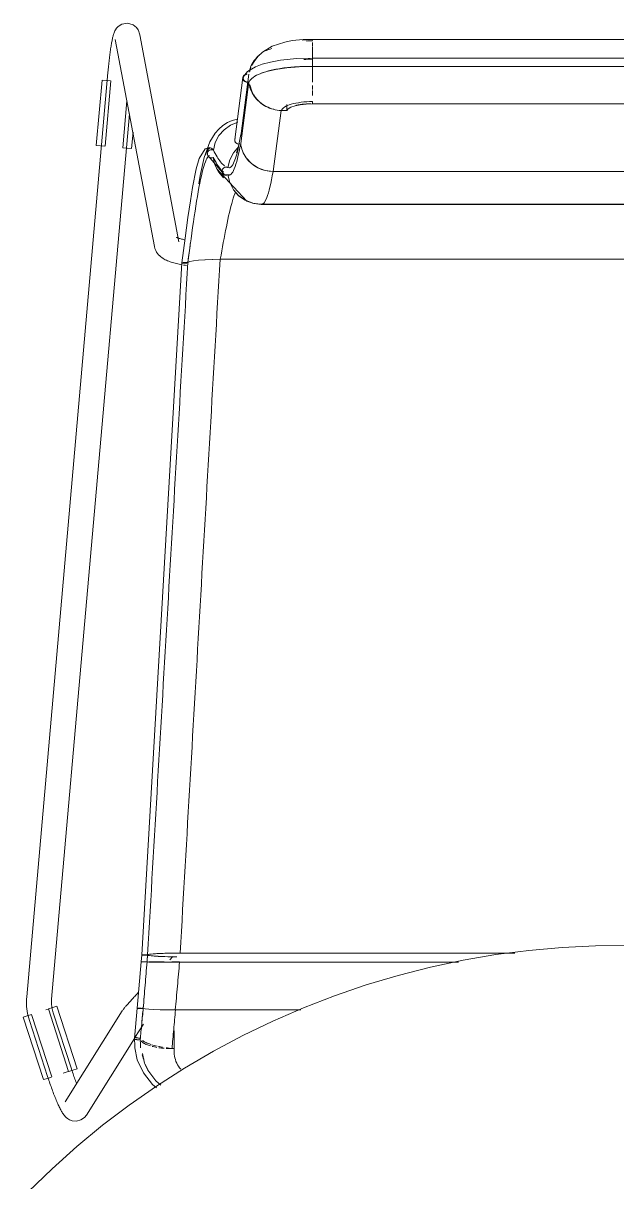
# Model space of a CAD drawing. Header units: millimetres. Extents: x 155927 to 295199, y -4084 to 97293.
# Drawn here: x 166758 to 167043, y 12593 to 13148 of the extents above; entities that cross this region are included whole.
import ezdxf

# ---------------------------------------------------------------- set-up
doc = ezdxf.new("R2010")
doc.units = ezdxf.units.MM
doc.header["$MEASUREMENT"] = 0
doc.layers.add('I-FURN', color=8, linetype='CONTINUOUS', lineweight=9)

msp = doc.modelspace()

# ---------------------------------------------------------------- linework, layer by layer
at = {"layer": 'I-FURN'}
for p, q in [((166805.15, 13147.84), (166803.49, 13146.8)), ((166807.91, 13148.32), (166805.15, 13147.84)), ((166810.66, 13147.49), (166807.91, 13148.32)), ((166810.66, 13147.49), (166812.23, 13146.17)), ((166800.98, 13142.13), (166800.88, 13141.71)), ((166801.09, 13142.53), (166800.98, 13142.13)), ((166801.2, 13142.93), (166801.09, 13142.53)), ((166801.33, 13143.32), (166801.2, 13142.93)), ((166801.47, 13143.73), (166801.33, 13143.32)), ((166801.64, 13144.15), (166801.47, 13143.73)), ((166801.86, 13144.63), (166801.64, 13144.15)), ((166802.16, 13145.19), (166801.86, 13144.63)), ((166802.64, 13145.89), (166802.16, 13145.19)), ((166803.49, 13146.8), (166802.64, 13145.89)), ((166812.23, 13146.17), (166812.98, 13145.09)), ((166812.98, 13145.09), (166813.36, 13144.29)), ((166813.36, 13144.29), (166813.57, 13143.66)), ((166813.57, 13143.66), (166813.71, 13143.15)), ((166813.71, 13143.15), (166813.79, 13142.73)), ((166832.61, 13043.44), (166813.79, 13142.73)), ((166799.93, 13136.66), (166799.84, 13136.06)), ((166800.02, 13137.24), (166799.93, 13136.66)), ((166800.11, 13137.81), (166800.02, 13137.24)), ((166800.2, 13138.36), (166800.11, 13137.81)), ((166800.3, 13138.9), (166800.2, 13138.36)), ((166800.39, 13139.41), (166800.3, 13138.9)), ((166800.49, 13139.91), (166800.39, 13139.41)), ((166800.58, 13140.39), (166800.49, 13139.91)), ((166800.68, 13140.84), (166800.58, 13140.39)), ((166800.78, 13141.29), (166800.68, 13140.84)), ((166800.88, 13141.71), (166800.78, 13141.29)), ((166802, 13140.5), (166820.82, 13041.21)), ((166872.61, 13134.4), (166877.33, 13137.27)), ((166877.33, 13137.27), (166883.48, 13139.29)), ((166883.48, 13139.29), (166886.97, 13139.95)), ((166886.97, 13139.95), (166892.18, 13140.46)), ((166892.18, 13140.46), (166896.7, 13140.55)), ((166896.7, 13140.55), (166896.7, 13140.38)), ((167191.55, 13140.55), (166896.7, 13140.55)), ((166896.7, 13140.25), (166896.7, 13140.53)), ((166896.7, 13137.3), (166896.7, 13139.05)), ((166896.7, 13134.45), (166896.7, 13137.03)), ((166799.22, 13131.43), (166799.14, 13130.72)), ((166799.31, 13132.13), (166799.22, 13131.43)), ((166799.39, 13132.81), (166799.31, 13132.13)), ((166799.48, 13133.49), (166799.39, 13132.81)), ((166799.57, 13134.15), (166799.48, 13133.49)), ((166799.65, 13134.8), (166799.57, 13134.15)), ((166799.74, 13135.44), (166799.65, 13134.8)), ((166799.84, 13136.06), (166799.74, 13135.44)), ((166868.96, 13130.5), (166870.63, 13132.57)), ((166870.63, 13132.57), (166872.61, 13134.4)), ((166881.25, 13130.56), (166889.14, 13131.36)), ((166889.14, 13131.36), (166896.7, 13131.51)), ((166896.7, 13134.29), (166896.7, 13131.27)), ((166896.7, 13131.26), (166896.7, 13134.28)), ((167191.55, 13131.51), (166896.7, 13131.51)), ((166896.7, 13127.55), (166896.7, 13131.51)), ((166896.7, 13131.51), (166896.7, 13131.44)), ((166896.7, 13131.44), (166896.7, 13131.24)), ((166896.7, 13131.24), (166896.7, 13130.94)), ((166896.7, 13130.94), (166896.7, 13130.55)), ((166798.61, 13125.56), (166798.54, 13124.81)), ((166798.68, 13126.31), (166798.61, 13125.56)), ((166798.75, 13127.06), (166798.68, 13126.31)), ((166798.82, 13127.8), (166798.75, 13127.06)), ((166798.9, 13128.54), (166798.82, 13127.8)), ((166798.98, 13129.27), (166798.9, 13128.54)), ((166799.06, 13130), (166798.98, 13129.27)), ((166799.14, 13130.72), (166799.06, 13130)), ((166865.5, 13125.12), (166869.33, 13127.42)), ((166867.63, 13128.23), (166868.96, 13130.5)), ((166869.33, 13127.42), (166872.5, 13128.61)), ((166872.5, 13128.61), (166876.54, 13129.69)), ((166875.37, 13125.35), (166872.54, 13124.47)), ((166878.87, 13126.15), (166875.37, 13125.35)), ((166876.54, 13129.69), (166881.25, 13130.56)), ((166884.3, 13126.98), (166878.87, 13126.15)), ((166890.29, 13127.46), (166884.3, 13126.98)), ((166896.7, 13127.55), (166890.29, 13127.46)), ((166896.7, 13130.55), (166896.7, 13130.09)), ((166896.7, 13130.09), (166896.7, 13129.6)), ((166896.7, 13129.6), (166896.7, 13129.1)), ((166896.7, 13129.1), (166896.7, 13128.63)), ((166896.7, 13128.63), (166896.7, 13128.21)), ((166896.7, 13128.21), (166896.7, 13127.88)), ((166896.7, 13127.88), (166896.7, 13127.66)), ((166896.7, 13127.66), (166896.7, 13127.55)), ((166896.7, 13127.58), (166896.7, 13123.76)), ((166896.7, 13123.76), (166896.7, 13127.58)), ((166896.7, 13127.55), (167191.55, 13127.55)), ((166798.52, 13124.65), (166759.58, 12681.33)), ((166792.95, 13089.63), (166795.71, 13121.04)), ((166795.71, 13121.04), (166797.75, 13120.86)), ((166797.18, 13089.26), (166799.94, 13120.67)), ((166797.75, 13120.86), (166799.82, 13120.68)), ((166798.54, 13124.81), (166798.52, 13124.65)), ((166859.39, 13092.46), (166863.25, 13122.24)), ((166862.22, 13090.55), (166866.07, 13120.26)), ((166862.24, 13094.1), (166866.09, 13123.8)), ((166863.61, 13122.74), (166865.5, 13125.12)), ((166865.32, 13117.83), (166865.94, 13122.61)), ((166872.54, 13124.47), (166872.03, 13124.28)), ((166896.7, 13120.01), (166896.7, 13123.57)), ((166896.7, 13116.54), (166896.7, 13118.38)), ((166896.7, 13113.56), (166896.7, 13116.02)), ((166807.62, 13111.12), (166805.63, 13088.52)), ((166884.35, 13109.39), (166884.35, 13106.39)), ((166886.34, 13108.04), (166888.32, 13108.71)), ((166888.32, 13108.71), (166890.81, 13109.22)), ((166890.81, 13109.22), (166893.66, 13109.54)), ((166893.66, 13109.54), (166896.7, 13109.65)), ((167191.55, 13109.7), (166896.7, 13109.7)), ((166896.7, 13109.65), (167191.55, 13109.65)), ((166771.53, 12680.28), (166808.83, 13104.78)), ((166877.77, 13077.18), (166881.63, 13106.46)), ((166881.63, 13106.46), (166884.35, 13106.39)), ((166884.35, 13106.39), (166884.99, 13107.25)), ((166884.99, 13107.25), (166886.34, 13108.04)), ((166851.66, 13097.57), (166849.92, 13095.6)), ((166853.63, 13099.25), (166851.66, 13097.57)), ((166855.83, 13100.63), (166853.63, 13099.25)), ((166857.33, 13099.4), (166854.25, 13097.22)), ((166854.25, 13097.22), (166854.46, 13097.41)), ((166858.2, 13101.65), (166855.83, 13100.63)), ((166860.85, 13100.8), (166857.33, 13099.4)), ((166860.71, 13102.31), (166858.2, 13101.65)), ((166809.86, 13088.15), (166810.56, 13096.04)), ((166849.92, 13095.6), (166847.42, 13091.49)), ((166851.77, 13094.4), (166850.03, 13091.08)), ((166854.25, 13097.22), (166851.77, 13094.4)), ((166859.45, 13092.7), (166859.38, 13092.23)), ((166859.38, 13092.23), (166859.45, 13091.76)), ((166859.63, 13093.14), (166859.45, 13092.7)), ((166860.99, 13088.59), (166862.37, 13094.88)), ((166794.99, 13089.45), (166792.95, 13089.63)), ((166797.06, 13089.27), (166794.99, 13089.45)), ((166807.82, 13088.33), (166805.75, 13088.51)), ((166809.86, 13088.15), (166807.82, 13088.33)), ((166842.35, 13083.5), (166845.12, 13088.13)), ((166847.42, 13091.49), (166844.74, 13083.86)), ((166845.12, 13088.13), (166847.3, 13088.66)), ((166846.52, 13086.68), (166846.32, 13086.23)), ((166846.33, 13086.23), (166846.52, 13086.68)), ((166846.52, 13086.68), (166846.82, 13087.08)), ((166846.82, 13087.08), (166846.52, 13086.68)), ((166847.21, 13087.39), (166846.82, 13087.08)), ((166846.82, 13087.08), (166847.21, 13087.38)), ((166847.21, 13087.38), (166847.66, 13087.58)), ((166847.66, 13087.58), (166847.21, 13087.39)), ((166847.3, 13088.66), (166848.22, 13088.37)), ((166848.16, 13087.66), (166847.66, 13087.58)), ((166847.66, 13087.58), (166848.16, 13087.65)), ((166848.65, 13087.61), (166848.16, 13087.66)), ((166848.16, 13087.65), (166848.65, 13087.61)), ((166848.65, 13087.61), (166849.12, 13087.45)), ((166849.12, 13087.45), (166848.65, 13087.61)), ((166850.03, 13091.08), (166849.12, 13087.45)), ((166861.24, 13089.06), (166858.73, 13086.19)), ((166859.45, 13091.76), (166859.64, 13091.32)), ((166859.64, 13091.32), (166859.93, 13090.93)), ((166859.93, 13090.93), (166860.31, 13090.63)), ((166860.24, 13086.16), (166860.99, 13088.59)), ((166860.31, 13090.63), (166860.76, 13090.44)), ((166860.76, 13090.44), (166861.26, 13090.36)), ((166861.26, 13090.36), (166861.75, 13090.4)), ((166840.94, 13078.5), (166842.35, 13083.5)), ((166844.74, 13083.86), (166842.85, 13075.34)), ((166846.25, 13085.74), (166846.33, 13086.23)), ((166846.32, 13086.23), (166846.25, 13085.74)), ((166846.31, 13085.26), (166846.25, 13085.74)), ((166846.25, 13085.74), (166846.31, 13085.26)), ((166846.49, 13084.8), (166846.31, 13085.26)), ((166846.31, 13085.26), (166846.49, 13084.8)), ((166846.45, 13084.89), (166854.57, 13075.47)), ((166846.6, 13084.62), (166846.47, 13084.83)), ((166846.78, 13084.4), (166846.49, 13084.8)), ((166846.49, 13084.8), (166846.78, 13084.39)), ((166847.16, 13084.08), (166846.78, 13084.4)), ((166846.78, 13084.39), (166847.16, 13084.08)), ((166847.61, 13083.87), (166847.16, 13084.08)), ((166847.16, 13084.08), (166847.61, 13083.87)), ((166848.1, 13083.78), (166847.61, 13083.87)), ((166847.61, 13083.87), (166848.1, 13083.78)), ((166848.6, 13083.81), (166848.1, 13083.78)), ((166848.1, 13083.78), (166848.6, 13083.81)), ((166849.07, 13083.96), (166848.6, 13083.81)), ((166848.6, 13083.81), (166849.07, 13083.96)), ((166849.87, 13080.35), (166849.07, 13083.96)), ((166849.07, 13083.96), (166849.86, 13080.35)), ((166856.98, 13082.79), (166856.08, 13079.08)), ((166858.73, 13086.19), (166856.98, 13082.79)), ((166864.85, 13083.79), (166867.34, 13081.05)), ((166867.34, 13081.05), (166870.45, 13078.97)), ((166839.14, 13069.48), (166840.94, 13078.5)), ((166842.85, 13075.34), (166842.12, 13071.27)), ((166849.86, 13080.35), (166851.5, 13077.02)), ((166851.51, 13077.02), (166849.87, 13080.35)), ((166850.56, 13078.7), (166865.16, 13063)), ((166851.5, 13077.02), (166853.9, 13074.19)), ((166853.9, 13074.19), (166851.51, 13077.02)), ((166853.31, 13077.82), (166853.24, 13077.32)), ((166853.24, 13077.32), (166853.31, 13076.83)), ((166853.25, 13077.32), (166853.31, 13077.81)), ((166853.31, 13076.83), (166853.25, 13077.32)), ((166853.31, 13077.81), (166853.5, 13078.28)), ((166853.5, 13078.28), (166853.31, 13077.82)), ((166853.5, 13076.37), (166853.31, 13076.83)), ((166853.31, 13076.83), (166853.5, 13076.37)), ((166853.5, 13078.28), (166853.79, 13078.68)), ((166853.79, 13078.68), (166853.5, 13078.28)), ((166853.79, 13075.97), (166853.5, 13076.37)), ((166853.5, 13076.37), (166853.79, 13075.97)), ((166853.79, 13078.68), (166854.18, 13078.99)), ((166854.17, 13078.99), (166853.79, 13078.68)), ((166854.18, 13075.66), (166853.79, 13075.97)), ((166853.79, 13075.97), (166854.17, 13075.66)), ((166854.62, 13079.2), (166854.17, 13078.99)), ((166854.17, 13075.66), (166854.62, 13075.45)), ((166854.18, 13078.99), (166854.63, 13079.19)), ((166854.63, 13075.46), (166854.18, 13075.66)), ((166854.27, 13075.6), (166857.15, 13075.55)), ((166855.12, 13079.28), (166854.62, 13079.2)), ((166854.62, 13075.45), (166855.12, 13075.37)), ((166854.63, 13079.19), (166855.12, 13079.28)), ((166855.12, 13075.37), (166854.63, 13075.46)), ((166855.12, 13079.28), (166855.61, 13079.24)), ((166855.61, 13079.24), (166855.12, 13079.28)), ((166855.61, 13075.41), (166855.12, 13075.37)), ((166855.12, 13075.37), (166855.61, 13075.41)), ((166855.4, 13079.36), (166855.84, 13079.18)), ((166855.61, 13079.24), (166856.08, 13079.08)), ((166856.08, 13079.08), (166855.61, 13079.24)), ((166856.08, 13075.57), (166855.61, 13075.41)), ((166855.61, 13075.41), (166856.08, 13075.57)), ((166856.08, 13075.57), (166856.98, 13071.86)), ((166870.45, 13078.97), (166874, 13077.66)), ((166874, 13077.66), (166877.77, 13077.18)), ((167210.48, 13077.18), (166877.77, 13077.18)), ((166877.77, 13077.18), (167210.48, 13077.18)), ((166858.73, 13068.47), (166856.98, 13071.86)), ((166856.98, 13071.86), (166858.73, 13068.46)), ((166838.1, 13063.16), (166839.14, 13069.48)), ((166861.24, 13065.6), (166858.73, 13068.47)), ((166858.73, 13068.46), (166861.24, 13065.59)), ((166864.38, 13063.42), (166861.24, 13065.6)), ((166861.24, 13065.59), (166864.37, 13063.42)), ((166836.92, 13055.15), (166838.1, 13063.16)), ((166864.06, 13063.6), (166868.52, 13061.87)), ((166864.37, 13063.42), (166867.94, 13062.05)), ((166867.95, 13062.06), (166864.38, 13063.42)), ((166865.16, 13063), (166867.08, 13062.29)), ((166867.94, 13062.05), (166871.73, 13061.58)), ((166871.73, 13061.58), (166867.95, 13062.06)), ((166868.52, 13061.87), (166872.27, 13061.43)), ((167216.52, 13061.58), (166871.73, 13061.58)), ((166871.73, 13061.58), (167216.52, 13061.58)), ((166872.27, 13061.43), (167177.07, 13061.43)), ((166835.57, 13045.22), (166836.92, 13055.15)), ((166831.39, 13045.67), (166831.41, 13045.66)), ((166831.41, 13045.66), (166831.49, 13045.61)), ((166831.49, 13045.61), (166831.57, 13045.57)), ((166831.57, 13045.57), (166831.73, 13045.49)), ((166831.73, 13045.49), (166831.92, 13045.4)), ((166831.92, 13045.4), (166832.15, 13045.31)), ((166832.15, 13045.31), (166832.42, 13045.21)), ((166832.42, 13045.21), (166832.73, 13045.1)), ((166832.73, 13045.1), (166833.06, 13044.99)), ((166833.06, 13044.99), (166833.43, 13044.89)), ((166833.43, 13044.89), (166833.82, 13044.78)), ((166833.82, 13044.78), (166834.24, 13044.67)), ((166834.01, 13033.36), (166835.57, 13045.22)), ((166834.24, 13044.67), (166834.69, 13044.57)), ((166834.69, 13044.57), (166835.16, 13044.47)), ((166835.16, 13044.47), (166835.65, 13044.37)), ((166820.82, 13041.21), (166821.08, 13040.22)), ((166821.08, 13040.22), (166821.44, 13039.33)), ((166821.44, 13039.33), (166821.88, 13038.54)), ((166821.88, 13038.54), (166822.36, 13037.85)), ((166822.36, 13037.85), (166822.87, 13037.25)), ((166822.87, 13037.25), (166823.39, 13036.73)), ((166823.39, 13036.73), (166823.92, 13036.28)), ((166823.92, 13036.28), (166824.46, 13035.88)), ((166834.01, 13033.36), (166814.72, 12701.45)), ((166824.46, 13035.88), (166824.99, 13035.52)), ((166824.99, 13035.52), (166825.53, 13035.19)), ((166825.53, 13035.19), (166826.07, 13034.9)), ((166826.07, 13034.9), (166826.62, 13034.63)), ((166826.62, 13034.63), (166827.18, 13034.38)), ((166827.18, 13034.38), (166827.75, 13034.15)), ((166827.75, 13034.15), (166828.33, 13033.93)), ((166828.33, 13033.93), (166828.92, 13033.72)), ((166828.92, 13033.72), (166829.53, 13033.53)), ((166829.53, 13033.53), (166830.14, 13033.34)), ((166830.14, 13033.34), (166830.77, 13033.17)), ((166830.77, 13033.17), (166831.42, 13033.01)), ((166831.42, 13033.01), (166832.07, 13032.86)), ((166832.07, 13032.86), (166832.74, 13032.71)), ((166832.74, 13032.71), (166833.42, 13032.58)), ((166833.42, 13032.58), (166834.11, 13032.45)), ((166834.08, 13033.41), (166834.01, 13033.36)), ((166834.01, 13033.36), (166834.08, 13033.41)), ((166834.01, 13033.36), (166834.07, 13033.31)), ((166834.07, 13033.31), (166834.01, 13033.36)), ((166834.07, 13033.31), (166834.26, 13033.26)), ((166834.25, 13033.26), (166834.07, 13033.31)), ((166834.28, 13033.46), (166834.08, 13033.41)), ((166834.08, 13033.41), (166834.27, 13033.46)), ((166834.54, 13033.21), (166834.25, 13033.26)), ((166834.26, 13033.26), (166834.55, 13033.21)), ((166834.27, 13033.46), (166834.57, 13033.51)), ((166834.58, 13033.51), (166834.28, 13033.46)), ((166834.92, 13033.18), (166834.54, 13033.21)), ((166834.55, 13033.21), (166834.93, 13033.18)), ((166834.57, 13033.51), (166834.96, 13033.54)), ((166834.96, 13033.54), (166834.58, 13033.51)), ((166834.82, 13032.34), (166835.53, 13032.23)), ((166835.38, 13033.16), (166834.92, 13033.18)), ((166834.93, 13033.18), (166835.38, 13033.16)), ((166835.42, 13033.56), (166834.96, 13033.54)), ((166834.96, 13033.54), (166835.41, 13033.56)), ((166835.38, 13033.16), (166835.87, 13033.15)), ((166835.87, 13033.15), (166835.38, 13033.16)), ((166835.41, 13033.56), (166835.91, 13033.57)), ((166835.91, 13033.57), (166835.42, 13033.56)), ((166835.53, 13032.23), (166836.26, 13032.13)), ((166835.87, 13033.15), (166836.37, 13033.15)), ((166836.37, 13033.15), (166835.87, 13033.15)), ((166836.41, 13033.57), (166835.91, 13033.57)), ((166835.91, 13033.57), (166836.4, 13033.57)), ((166836.4, 13033.57), (166836.88, 13033.55)), ((166836.88, 13033.55), (166836.41, 13033.57)), ((166836.88, 13033.55), (166837.78, 13033.95)), ((166837.78, 13033.95), (166836.88, 13033.55)), ((166839.53, 13034.32), (166837.78, 13033.95)), ((166837.78, 13033.95), (166839.52, 13034.31)), ((166839.53, 13034.32), (166841.99, 13034.63)), ((166842.02, 13034.63), (166839.53, 13034.32)), ((166845.12, 13034.87), (166842.02, 13034.63)), ((166842.02, 13034.63), (166845.08, 13034.86)), ((166845.12, 13034.87), (166848.6, 13035.02)), ((166848.66, 13035.02), (166845.12, 13034.87)), ((166848.66, 13035.02), (166852.35, 13035.08)), ((166852.43, 13035.08), (166848.66, 13035.02)), ((167235.83, 13035.08), (166852.43, 13035.08)), ((166852.43, 13035.08), (167235.83, 13035.08)), ((167000.53, 12703.66), (166984.67, 12701.6)), ((167016.47, 12705.08), (167000.53, 12703.66)), ((167032.45, 12705.87), (167016.47, 12705.08)), ((167048.45, 12706.02), (167032.45, 12705.87)), ((166814.45, 12698.09), (166812.62, 12675.89)), ((166814.45, 12698.09), (166814.72, 12701.45)), ((166814.52, 12698.09), (166814.45, 12698.09)), ((166814.45, 12698.09), (166814.52, 12698.09)), ((166814.51, 12698.09), (166814.45, 12698.09)), ((166814.45, 12698.09), (166814.51, 12698.09)), ((166815, 12698.09), (166814.7, 12698.09)), ((166814.7, 12698.09), (166814.99, 12698.09)), ((166814.79, 12701.48), (166814.72, 12701.45)), ((166814.72, 12701.45), (166814.79, 12701.42)), ((166814.98, 12701.51), (166814.79, 12701.48)), ((166814.79, 12701.42), (166814.98, 12701.4)), ((166815.27, 12701.53), (166814.98, 12701.51)), ((166814.98, 12701.4), (166815.27, 12701.37)), ((166814.99, 12698.09), (166815.37, 12698.09)), ((166815, 12698.1), (166815.38, 12698.1)), ((166815.38, 12698.1), (166815, 12698.1)), ((166815.38, 12698.09), (166815, 12698.09)), ((166815.65, 12701.55), (166815.27, 12701.53)), ((166815.27, 12701.37), (166815.66, 12701.36)), ((166815.37, 12698.09), (166815.83, 12698.09)), ((166815.38, 12698.1), (166815.84, 12698.1)), ((166815.83, 12698.1), (166815.38, 12698.1)), ((166815.83, 12698.09), (166815.38, 12698.09)), ((166816.1, 12701.56), (166815.65, 12701.55)), ((166815.66, 12701.36), (166816.11, 12701.35)), ((166816.32, 12698.1), (166815.83, 12698.1)), ((166816.32, 12698.08), (166815.83, 12698.09)), ((166815.83, 12698.09), (166816.32, 12698.08)), ((166815.84, 12698.1), (166816.33, 12698.1)), ((166816.59, 12701.56), (166816.1, 12701.56)), ((166816.11, 12701.35), (166816.6, 12701.34)), ((166816.82, 12698.1), (166816.32, 12698.1)), ((166816.82, 12698.08), (166816.32, 12698.08)), ((166816.32, 12698.08), (166816.81, 12698.08)), ((166816.33, 12698.1), (166816.82, 12698.1)), ((166817.09, 12701.56), (166816.59, 12701.56)), ((166816.6, 12701.34), (166817.09, 12701.34)), ((166816.81, 12698.08), (166817.29, 12698.09)), ((166816.82, 12698.1), (166816.96, 12698.1)), ((166816.96, 12698.1), (166816.82, 12698.1)), ((166817.29, 12698.09), (166816.82, 12698.08)), ((166817.56, 12701.55), (166817.09, 12701.56)), ((166817.09, 12701.34), (166817.56, 12701.35)), ((166818.18, 12698.07), (166817.29, 12698.09)), ((166817.29, 12698.09), (166818.17, 12698.07)), ((166818.45, 12701.76), (166817.56, 12701.55)), ((166817.56, 12701.35), (166818.47, 12701.14)), ((166818.17, 12698.07), (166819.92, 12698.06)), ((166819.92, 12698.06), (166818.18, 12698.07)), ((166818.19, 12698.11), (166819.94, 12698.13)), ((166819.94, 12698.13), (166818.19, 12698.11)), ((166820.19, 12701.95), (166818.45, 12701.76)), ((166818.47, 12701.14), (166820.22, 12700.95)), ((166822.42, 12698.05), (166819.92, 12698.06)), ((166819.92, 12698.06), (166822.42, 12698.05)), ((166819.94, 12698.13), (166822.44, 12698.14)), ((166822.44, 12698.14), (166819.94, 12698.13)), ((166822.7, 12702.12), (166820.19, 12701.95)), ((166820.22, 12700.95), (166822.71, 12700.79)), ((166822.42, 12698.05), (166825.56, 12698.04)), ((166825.56, 12698.04), (166822.43, 12698.05)), ((166822.44, 12698.14), (166825.56, 12698.15)), ((166825.56, 12698.15), (166822.44, 12698.14)), ((166825.83, 12702.24), (166822.7, 12702.12)), ((166822.71, 12700.79), (166825.83, 12700.66)), ((166829.12, 12698.03), (166825.56, 12698.04)), ((166825.56, 12698.04), (166829.12, 12698.03)), ((166829.39, 12702.32), (166825.83, 12702.24)), ((166825.83, 12700.66), (166829.38, 12700.59)), ((166829.69, 12700.7), (166828.21, 12699.18)), ((166829.12, 12698.15), (166832.9, 12698.16)), ((166832.9, 12698.16), (166829.12, 12698.15)), ((166832.91, 12698.03), (166829.12, 12698.03)), ((166829.12, 12698.03), (166832.91, 12698.03)), ((166829.38, 12700.59), (166831.64, 12700.56)), ((166833.18, 12702.35), (166829.39, 12702.32)), ((166966.65, 12698.03), (166832.91, 12698.03)), ((166832.91, 12698.03), (166966.65, 12698.03)), ((166993.75, 12702.35), (166833.18, 12702.35)), ((166833.18, 12702.35), (166993.75, 12702.35)), ((166968.9, 12698.9), (166953.25, 12695.58)), ((166984.67, 12701.6), (166968.9, 12698.9)), ((166953.25, 12695.58), (166937.74, 12691.63)), ((166922.41, 12687.07), (166907.27, 12681.9)), ((166937.74, 12691.63), (166922.41, 12687.07)), ((166759.58, 12681.33), (166759.5, 12680.19)), ((166810.21, 12680.3), (166810.59, 12680.71)), ((166810.59, 12680.71), (166810.98, 12681.14)), ((166810.98, 12681.14), (166811.38, 12681.57)), ((166811.38, 12681.57), (166811.79, 12682.02)), ((166811.79, 12682.02), (166812.22, 12682.47)), ((166812.22, 12682.47), (166812.65, 12682.93)), ((166812.65, 12682.93), (166813.09, 12683.4)), ((166907.27, 12681.9), (166892.35, 12676.13)), ((166759.5, 12680.19), (166759.47, 12679.05)), ((166759.47, 12679.05), (166759.48, 12677.9)), ((166759.48, 12677.9), (166759.54, 12676.76)), ((166759.54, 12676.76), (166759.65, 12675.63)), ((166759.65, 12675.63), (166759.8, 12674.49)), ((166768.71, 12675.15), (166769.88, 12675.52)), ((166769.98, 12675.56), (166779.66, 12645.55)), ((166770.09, 12675.59), (166772.07, 12676.23)), ((166771.47, 12678.93), (166771.48, 12679.59)), ((166771.48, 12678.26), (166771.47, 12678.93)), ((166771.48, 12679.59), (166771.53, 12680.25)), ((166771.51, 12677.6), (166771.48, 12678.26)), ((166771.57, 12676.94), (166771.51, 12677.6)), ((166771.53, 12680.25), (166771.53, 12680.28)), ((166771.66, 12676.29), (166771.57, 12676.94)), ((166771.78, 12675.63), (166771.66, 12676.29)), ((166771.92, 12674.99), (166771.78, 12675.63)), ((166772.07, 12676.23), (166774.02, 12676.86)), ((166783.71, 12646.85), (166774.02, 12676.86)), ((166805.58, 12674.95), (166805.77, 12675.21)), ((166805.77, 12675.21), (166805.94, 12675.44)), ((166805.94, 12675.44), (166806.12, 12675.66)), ((166806.12, 12675.66), (166806.3, 12675.88)), ((166806.3, 12675.88), (166806.49, 12676.11)), ((166806.49, 12676.11), (166806.69, 12676.35)), ((166806.69, 12676.35), (166806.9, 12676.6)), ((166806.9, 12676.6), (166807.13, 12676.87)), ((166807.13, 12676.87), (166807.37, 12677.15)), ((166807.37, 12677.15), (166807.63, 12677.44)), ((166807.63, 12677.44), (166807.9, 12677.75)), ((166807.9, 12677.75), (166808.19, 12678.08)), ((166808.19, 12678.08), (166808.49, 12678.41)), ((166808.49, 12678.41), (166808.81, 12678.76)), ((166808.81, 12678.76), (166809.14, 12679.13)), ((166809.14, 12679.13), (166809.48, 12679.51)), ((166809.48, 12679.51), (166809.84, 12679.9)), ((166809.84, 12679.9), (166810.21, 12680.3)), ((166812.62, 12675.89), (166811.2, 12661.4)), ((166812.68, 12675.92), (166812.62, 12675.89)), ((166812.62, 12675.89), (166812.69, 12675.92)), ((166812.69, 12675.87), (166812.62, 12675.89)), ((166812.62, 12675.89), (166812.69, 12675.87)), ((166812.87, 12675.94), (166812.68, 12675.92)), ((166812.69, 12675.92), (166812.87, 12675.94)), ((166812.69, 12675.87), (166812.88, 12675.84)), ((166813.16, 12675.96), (166812.87, 12675.94)), ((166812.87, 12675.94), (166813.17, 12675.96)), ((166812.88, 12675.84), (166813.17, 12675.82)), ((166813.18, 12675.82), (166812.88, 12675.84)), ((166813.54, 12675.98), (166813.16, 12675.96)), ((166813.17, 12675.96), (166813.55, 12675.98)), ((166813.17, 12675.82), (166813.56, 12675.8)), ((166813.56, 12675.8), (166813.18, 12675.82)), ((166814, 12675.99), (166813.54, 12675.98)), ((166813.55, 12675.98), (166814, 12675.99)), ((166813.56, 12675.8), (166814.01, 12675.79)), ((166814.01, 12675.79), (166813.56, 12675.8)), ((166814.49, 12675.99), (166814, 12675.99)), ((166814, 12675.99), (166814.49, 12675.99)), ((166814.01, 12675.79), (166814.5, 12675.79)), ((166814.51, 12675.79), (166814.01, 12675.79)), ((166814.5, 12675.79), (166815, 12675.79)), ((166815, 12675.79), (166814.51, 12675.79)), ((166815.46, 12675.98), (166814.98, 12675.99)), ((166814.99, 12675.99), (166815.46, 12675.98)), ((166815, 12675.79), (166815.47, 12675.8)), ((166815.47, 12675.8), (166815, 12675.79)), ((166815.47, 12675.8), (166816.36, 12675.61)), ((166816.36, 12675.61), (166815.47, 12675.8)), ((166816.36, 12675.61), (166818.1, 12675.43)), ((166818.08, 12675.43), (166816.36, 12675.61)), ((166820.53, 12675.28), (166818.09, 12675.43)), ((166818.1, 12675.43), (166820.58, 12675.28)), ((166823.61, 12675.16), (166820.57, 12675.28)), ((166820.58, 12675.28), (166823.67, 12675.16)), ((166827.11, 12675.09), (166823.67, 12675.16)), ((166823.67, 12675.16), (166827.11, 12675.09)), ((166827.21, 12675.09), (166830.97, 12675.06)), ((166830.85, 12675.06), (166827.21, 12675.09)), ((166892.35, 12676.13), (166877.67, 12669.76)), ((166757.86, 12671.64), (166759.82, 12672.27)), ((166767.55, 12641.64), (166757.86, 12671.64)), ((166759.8, 12674.49), (166759.99, 12673.37)), ((166759.82, 12672.27), (166761.79, 12672.91)), ((166759.99, 12673.37), (166760.23, 12672.25)), ((166760.23, 12672.25), (166760.52, 12671.15)), ((166760.52, 12671.15), (166760.85, 12670.05)), ((166760.85, 12670.05), (166760.86, 12670.01)), ((166760.86, 12670.01), (166769.57, 12643.19)), ((166771.59, 12642.94), (166761.91, 12672.95)), ((166772.08, 12674.35), (166771.92, 12674.99)), ((166772.28, 12673.71), (166772.08, 12674.35)), ((166780.99, 12646.9), (166772.28, 12673.71)), ((166805.37, 12674.62), (166778.06, 12631.04)), ((166805.37, 12674.62), (166805.58, 12674.95)), ((166830.97, 12675.06), (166891.08, 12675.06)), ((166891.08, 12675.06), (166830.97, 12675.06)), ((166877.67, 12669.76), (166863.26, 12662.81)), ((166811.5, 12661.81), (166815.54, 12668.25)), ((166830.26, 12665.02), (166830.26, 12655.27)), ((166788.23, 12624.67), (166811.27, 12661.43)), ((166811.41, 12656.83), (166811.32, 12662.29)), ((166863.26, 12662.81), (166849.13, 12655.29)), ((166812.62, 12651.18), (166811.41, 12656.83)), ((166830.32, 12656.51), (166829.27, 12656.51)), ((166849.13, 12655.29), (166835.32, 12647.22)), ((166815.52, 12644.87), (166812.62, 12651.18)), ((166818.1, 12645.58), (166816.19, 12649.27)), ((166769.5, 12642.27), (166767.55, 12641.64)), ((166771.48, 12642.9), (166769.5, 12642.27)), ((166769.72, 12642.74), (166769.57, 12643.19)), ((166769.97, 12642), (166769.72, 12642.74)), ((166770.21, 12641.26), (166769.97, 12642)), ((166777.09, 12644.72), (166779.44, 12645.48)), ((166781.75, 12646.22), (166779.78, 12645.59)), ((166781.09, 12646.57), (166780.99, 12646.9)), ((166781.32, 12645.88), (166781.09, 12646.57)), ((166781.55, 12645.19), (166781.32, 12645.88)), ((166781.79, 12644.51), (166781.55, 12645.19)), ((166783.71, 12646.85), (166781.75, 12646.22)), ((166782.02, 12643.83), (166781.79, 12644.51)), ((166782.25, 12643.15), (166782.02, 12643.83)), ((166782.49, 12642.49), (166782.25, 12643.15)), ((166782.72, 12641.83), (166782.49, 12642.49)), ((166782.96, 12641.18), (166782.72, 12641.83)), ((166819.86, 12639.34), (166815.52, 12644.87)), ((166821.59, 12641.01), (166818.1, 12645.58)), ((166835.32, 12647.22), (166821.85, 12638.59)), ((166770.46, 12640.53), (166770.21, 12641.26)), ((166770.71, 12639.8), (166770.46, 12640.53)), ((166770.97, 12639.08), (166770.71, 12639.8)), ((166771.22, 12638.36), (166770.97, 12639.08)), ((166771.47, 12637.65), (166771.22, 12638.36)), ((166771.73, 12636.96), (166771.47, 12637.65)), ((166771.98, 12636.27), (166771.73, 12636.96)), ((166772.24, 12635.59), (166771.98, 12636.27)), ((166783.2, 12640.55), (166782.96, 12641.18)), ((166783.43, 12639.93), (166783.2, 12640.55)), ((166821.85, 12638.59), (166808.73, 12629.44)), ((166821.91, 12637.7), (166819.86, 12639.34)), ((166823.94, 12639.04), (166821.59, 12641.01)), ((166772.49, 12634.92), (166772.24, 12635.59)), ((166772.75, 12634.27), (166772.49, 12634.92)), ((166773, 12633.63), (166772.75, 12634.27)), ((166773.25, 12633.01), (166773, 12633.63)), ((166773.5, 12632.39), (166773.25, 12633.01)), ((166773.74, 12631.8), (166773.5, 12632.39)), ((166773.99, 12631.22), (166773.74, 12631.8)), ((166774.23, 12630.66), (166773.99, 12631.22)), ((166774.47, 12630.11), (166774.23, 12630.66)), ((166774.71, 12629.59), (166774.47, 12630.11)), ((166774.95, 12629.08), (166774.71, 12629.59)), ((166775.18, 12628.59), (166774.95, 12629.08)), ((166775.41, 12628.11), (166775.18, 12628.59)), ((166775.64, 12627.66), (166775.41, 12628.11)), ((166775.87, 12627.22), (166775.64, 12627.66)), ((166776.1, 12626.79), (166775.87, 12627.22)), ((166776.33, 12626.38), (166776.1, 12626.79)), ((166776.56, 12625.98), (166776.33, 12626.38)), ((166776.81, 12625.59), (166776.56, 12625.98)), ((166777.06, 12625.2), (166776.81, 12625.59)), ((166777.34, 12624.81), (166777.06, 12625.2)), ((166808.73, 12629.44), (166795.98, 12619.77)), ((166777.65, 12624.41), (166777.34, 12624.81)), ((166778.02, 12623.98), (166777.65, 12624.41)), ((166778.48, 12623.52), (166778.02, 12623.98)), ((166779.11, 12623), (166778.48, 12623.52)), ((166780.03, 12622.43), (166779.11, 12623)), ((166781.41, 12621.91), (166780.03, 12622.43)), ((166783.38, 12621.74), (166781.41, 12621.91)), ((166785.61, 12622.32), (166783.38, 12621.74)), ((166795.98, 12619.77), (166783.64, 12609.59)), ((166787.34, 12623.55), (166785.61, 12622.32)), ((166787.34, 12623.55), (166788.23, 12624.67)), ((166783.64, 12609.59), (166771.7, 12598.93)), ((166771.7, 12598.93), (166760.21, 12587.81))]:
    msp.add_line(p, q, dxfattribs=at)
for centre, major_axis, ratio, start_param, end_param in [((166896.7, 13136.27), (-12.4, 0), 0.287441, 4.712389, 4.950404), ((166896.7, 13124.8), (0, -15.75), 0.000004, 5.8107, 5.99294), ((166861.34, 13092.23), (-1.96, 0), 0.955139, 5.775592, 8.064923), ((166877.9, 13092.25), (-15.78, 0), 0.955139, 0.112537, 0.354036), ((166877.9, 13092.25), (-15.78, 0), 0.955139, 0.354206, 0.595753), ((166877.9, 13092.25), (-15.78, 0), 0.955139, 0.595876, 1.562553)]:
    msp.add_ellipse(centre, major_axis=major_axis, ratio=ratio, start_param=start_param, end_param=end_param, dxfattribs=at)
for points in [[(166891.73, 13140.24), (166893.31, 13140.39), (166894.99, 13140.46), (166896.7, 13140.45)], [(166877.1, 13136.1), (166876.14, 13135.84), (166875.21, 13135.49), (166874.32, 13135.07)], [(166892.44, 13130.96), (166893.85, 13131), (166895.27, 13131), (166896.7, 13130.97)], [(166866.27, 13120.25), (166866.62, 13120.97), (166867.93, 13122.38), (166871.63, 13124.28), (166876.7, 13125.81), (166882.85, 13126.92), (166889.7, 13127.55), (166894.35, 13127.62), (166896.7, 13127.58)], [(166866.55, 13125.21), (166866.71, 13125.86), (166866.91, 13126.51), (166867.15, 13127.14)], [(166865.8, 13120.1), (166865.72, 13120.09), (166865.56, 13120.07), (166865.39, 13120.07), (166865.31, 13120.07)], [(166866.07, 13120.26), (166866.22, 13119.01), (166866.8, 13116.64), (166868.56, 13113.3), (166871.09, 13110.46), (166874.24, 13108.27), (166877.84, 13106.86), (166880.34, 13106.5), (166881.63, 13106.46)], [(166868.05, 13114.74), (166867.36, 13116), (166866.95, 13117.37), (166866.61, 13118.75)], [(166881.88, 13106.47), (166882.13, 13107.58), (166885.52, 13109.75), (166892.91, 13110.71), (166896.7, 13110.77)], [(166895.86, 13109.7), (166893.08, 13109.64), (166889.94, 13109.37), (166888.32, 13108.76)], [(166862.22, 13090.55), (166861.2, 13085.05), (166859.15, 13076.99), (166857.11, 13075.02), (166856.08, 13075.57)], [(166871.73, 13061.58), (166871.91, 13061.48), (166872.09, 13061.43), (166872.27, 13061.43)], [(166838.05, 13042.72), (166837.67, 13039.69), (166837.28, 13036.62), (166836.89, 13033.56)], [(166817.56, 12701.55), (166820.78, 12756.96), (166827.22, 12867.72), (166833.66, 12978.31), (166836.88, 13033.55)], [(166842.76, 12868.84), (166845.96, 12924.3), (166849.15, 12979.72), (166852.35, 13035.08)], [(166833.18, 12702.35), (166836.37, 12757.87), (166839.57, 12813.4), (166842.76, 12868.84)], [(166817.56, 12701.35), (166816.97, 12701.34), (166815.46, 12701.34), (166814.72, 12701.41), (166814.72, 12701.45)], [(166815.47, 12675.8), (166815.78, 12679.51), (166816.38, 12686.93), (166816.98, 12694.37), (166817.29, 12698.09)], [(166817.56, 12701.55), (166817.51, 12700.97), (166817.42, 12699.82), (166817.33, 12698.66), (166817.29, 12698.09)], [(166817.56, 12701.35), (166817.52, 12700.81), (166817.43, 12699.73), (166817.34, 12698.64), (166817.29, 12698.1)], [(166831.88, 12686.54), (166832.22, 12690.37), (166832.57, 12694.2), (166832.91, 12698.03)], [(166816.67, 12690.55), (166816.7, 12690.96), (166816.73, 12691.37), (166816.77, 12691.78)], [(166815.46, 12675.98), (166815.76, 12679.63), (166816.06, 12683.28), (166816.37, 12686.93)], [(166830.85, 12675.06), (166831.19, 12678.88), (166831.54, 12682.71), (166831.88, 12686.54)], [(166815.47, 12675.8), (166815.23, 12673.27), (166814.75, 12668.24), (166814.27, 12663.29), (166814.03, 12660.84)], [(166815.46, 12675.98), (166815.22, 12673.61), (166814.99, 12671.25), (166814.75, 12668.9)], [(166830.97, 12675.06), (166830.66, 12671.93), (166830.07, 12665.68), (166829.53, 12659.54), (166829.27, 12656.51)], [(166811.38, 12662.15), (166811.42, 12662.1), (166811.54, 12662.01), (166811.84, 12661.88), (166812.23, 12661.76), (166812.68, 12661.67), (166813.17, 12661.6), (166813.67, 12661.57), (166813.99, 12661.57), (166814.14, 12661.58)], [(166814.07, 12660.01), (166814.08, 12659.36), (166814.12, 12658.71), (166814.18, 12658.07)], [(166814.21, 12656.85), (166814.12, 12657.66), (166814.11, 12658.49), (166814.12, 12659.31)], [(166815.04, 12660.49), (166815.45, 12660.17), (166815.97, 12659.84), (166816.61, 12659.53)], [(166816.86, 12659.42), (166817.5, 12659.12), (166818.24, 12658.84), (166819.06, 12658.58)], [(166819.01, 12657.79), (166818.28, 12658), (166817.65, 12658.23), (166817.05, 12658.48)], [(166819.49, 12658.42), (166820.29, 12658.17), (166821.17, 12657.95), (166822.08, 12657.73)], [(166815, 12653.6), (166815.2, 12652.87), (166815.44, 12652.16), (166815.7, 12651.45)], [(166822.06, 12657.11), (166821.22, 12657.25), (166820.42, 12657.42), (166819.68, 12657.61)], [(166822.74, 12657.58), (166823.39, 12657.44), (166824.05, 12657.3), (166824.73, 12657.18)], [(166825.55, 12656.68), (166824.65, 12656.75), (166823.77, 12656.85), (166822.92, 12656.98)], [(166826.43, 12656.93), (166826.9, 12656.86), (166827.38, 12656.81), (166827.86, 12656.76)], [(166829.27, 12656.51), (166828.32, 12656.52), (166827.39, 12656.55), (166826.48, 12656.61)], [(166830.27, 12654.99), (166830.25, 12655.5), (166830.27, 12656), (166830.32, 12656.51)]]:
    msp.add_open_spline(points, degree=3, dxfattribs=at)
for points, knots in [([(166872.35, 13133.93), (166871.95, 13133.65), (166870.58, 13132.61), (166868.57, 13130.45), (166866.96, 13127.6), (166866.5, 13125.66), (166866.33, 13124.89)], [0.434972, 0.434972, 0.434972, 0.434972, 0.5, 0.6666667, 0.8333333, 0.9407177, 0.9407177, 0.9407177, 0.9407177]), ([(166865.21, 13123.84), (166865.07, 13123.84), (166864.85, 13123.83), (166864.56, 13123.76), (166864.29, 13123.66), (166863.97, 13123.48), (166863.65, 13123.19), (166863.42, 13122.83), (166863.28, 13122.48), (166863.24, 13122.17), (166863.23, 13121.9), (166863.27, 13121.63), (166863.34, 13121.38), (166863.45, 13121.13), (166863.64, 13120.82), (166863.97, 13120.49), (166864.37, 13120.26), (166864.72, 13120.14), (166865.09, 13120.07), (166865.53, 13120.08), (166865.89, 13120.18), (166866.07, 13120.26)], [0.1111111, 0.1111111, 0.1111111, 0.1111111, 0.1666667, 0.1944444, 0.2222222, 0.2777778, 0.3333333, 0.3888889, 0.4444444, 0.4791667, 0.5138889, 0.5486111, 0.5833333, 0.6180556, 0.6527778, 0.7222222, 0.7916667, 0.8263889, 0.8611111, 0.9305556, 1, 1, 1, 1]), ([(166864.82, 13120.17), (166864.7, 13120.2), (166864.47, 13120.3), (166864.05, 13120.58), (166863.6, 13121.13), (166863.35, 13122), (166863.58, 13122.78), (166863.97, 13123.29), (166864.35, 13123.59), (166864.81, 13123.78), (166865.14, 13123.82), (166865.31, 13123.82)], [-0.8125, -0.8125, -0.8125, -0.8125, -0.765625, -0.71875, -0.625, -0.5, -0.375, -0.3125, -0.25, -0.1875, -0.125, -0.125, -0.125, -0.125]), ([(166878.1, 13107.01), (166876.86, 13107.33), (166873.34, 13108.76), (166869.87, 13111.38), (166868.71, 13113.75), (166868.63, 13113.93)], [-0.8333333, -0.8333333, -0.8333333, -0.8333333, -0.6666667, -0.3333333, -0.3049056, -0.3049056, -0.3049056, -0.3049056]), ([(166849.12, 13087.45), (166848.1, 13089), (166846.82, 13088.77), (166845.54, 13085.75), (166845.28, 13085.03)], [0, 0, 0, 0, 0.25, 0.3133981, 0.3133981, 0.3133981, 0.3133981]), ([(166854.47, 13079.94), (166853.85, 13080.4), (166852.07, 13082.12), (166850.28, 13085.05), (166849.12, 13087.45)], [0.2311284, 0.2311284, 0.2311284, 0.2311284, 0.5, 1, 1, 1, 1]), ([(166861.53, 13090.46), (166860.74, 13086.75), (166858.92, 13080.26), (166857.11, 13078.53), (166856.08, 13079.08)], [0.1122148, 0.1122148, 0.1122148, 0.1122148, 0.5, 1, 1, 1, 1]), ([(166847.24, 13084.84), (166846.84, 13084.65), (166845.42, 13083.05), (166842.98, 13074.75), (166839.93, 13056.31), (166837.89, 13041.1), (166836.88, 13033.55)], [0.1500588, 0.1500588, 0.1500588, 0.1500588, 0.25, 0.5, 0.75, 1, 1, 1, 1]), ([(166853.95, 13076.83), (166853.5, 13077.22), (166851.87, 13078.9), (166850.24, 13081.55), (166849.07, 13083.96)], [0.303693, 0.303693, 0.303693, 0.303693, 0.5, 1, 1, 1, 1]), ([(166872.27, 13061.43), (166873.1, 13061.43), (166874.93, 13063.81), (166876.76, 13071.45), (166877.77, 13077.18)], [0.0892846, 0.0892846, 0.0892846, 0.0892846, 0.5, 1, 1, 1, 1]), ([(166852.43, 13035.08), (166853.4, 13040.47), (166855.35, 13051.25), (166857.78, 13061.96), (166859.24, 13066.2), (166859.73, 13067.35)], [0, 0, 0, 0, 0.25, 0.5, 0.625, 0.625, 0.625, 0.625]), ([(166814.72, 12701.45), (166814.72, 12701.47), (166814.86, 12701.5), (166815.25, 12701.53), (166815.63, 12701.55), (166816.09, 12701.56), (166816.59, 12701.56), (166817.09, 12701.56), (166817.41, 12701.56), (166817.56, 12701.55)], [-0.498493, -0.498493, -0.498493, -0.498493, -0.375, -0.3125, -0.25, -0.1875, -0.125, -0.0625, 0, 0, 0, 0]), ([(166817.56, 12701.55), (166817.83, 12701.7), (166819.22, 12701.9), (166822.58, 12702.13), (166825.75, 12702.25), (166829.35, 12702.33), (166831.9, 12702.35), (166833.18, 12702.35)], [-1, -1, -1, -1, -0.666667, -0.5, -0.333333, -0.166667, 0, 0, 0, 0]), ([(166831.64, 12700.56), (166829.61, 12700.57), (166826.39, 12700.63), (166822.6, 12700.78), (166819.25, 12701), (166817.85, 12701.21), (166817.56, 12701.35)], [-0.9335619, -0.9335619, -0.9335619, -0.9335619, -0.6666667, -0.5, -0.3333333, 0, 0, 0, 0]), ([(166814.03, 12660.84), (166813.89, 12660.82), (166813.61, 12660.79), (166813.18, 12660.78), (166812.81, 12660.79), (166812.52, 12660.81), (166812.25, 12660.84), (166812, 12660.89), (166811.77, 12660.96), (166811.58, 12661.02), (166811.38, 12661.12), (166811.28, 12661.21), (166811.25, 12661.25)], [0, 0, 0, 0, 0.0555556, 0.1111111, 0.1666667, 0.1944444, 0.2222222, 0.2777778, 0.3055556, 0.3333333, 0.3888889, 0.4444444, 0.4444444, 0.4444444, 0.4444444]), ([(166816.91, 12658.53), (166816.8, 12658.58), (166815.97, 12658.95), (166814.74, 12659.7), (166814.18, 12660.45), (166814.03, 12660.84)], [0.6411477, 0.6411477, 0.6411477, 0.6411477, 0.6666667, 0.8333333, 1, 1, 1, 1]), ([(166818.1, 12645.6), (166817.59, 12646.42), (166816.01, 12649.14), (166815.41, 12652.13), (166815.13, 12654.23)], [-0.4024189, -0.4024189, -0.4024189, -0.4024189, -0.3333333, -0.1789981, -0.1789981, -0.1789981, -0.1789981]), ([(166833.43, 12646.62), (166832.66, 12647.52), (166830.73, 12650.52), (166830.1, 12654.12), (166830.32, 12656.51)], [0.5, 0.5, 0.5, 0.5, 0.6666667, 1, 1, 1, 1])]:
    msp.add_open_spline(points, degree=3, knots=knots, dxfattribs=at)

doc.saveas('drawing.dxf')
